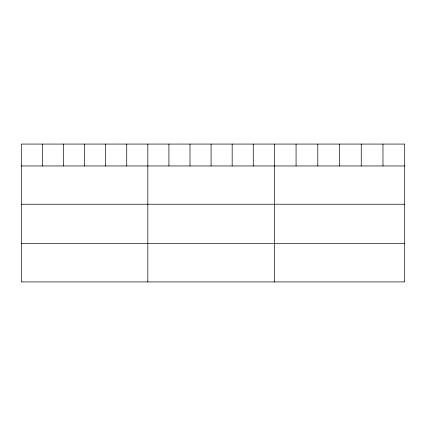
<?xml version="1.0" encoding="UTF-8"?>
<svg xmlns="http://www.w3.org/2000/svg" width="426" height="426" viewBox="0 0 426 426"><rect width="100%" height="100%" fill="white"/><g stroke="black" fill="none" stroke-linecap="round" stroke-linejoin="round"><path stroke-width="0.64" d="M404.7 165.964L404.7 281.927L21.3 281.927L21.3 144.073L404.7 144.073L404.7 165.964L21.3 165.964M21.3 204.23L404.7 204.23M21.3 243.661L404.7 243.661M382.974 144.073L382.974 165.964M361.248 144.073L361.248 165.964M339.522 144.073L339.522 165.964M317.796 144.073L317.796 165.964M296.07 144.073L296.07 165.964M274.344 144.073L274.344 281.927M253.257 144.073L253.257 165.964M232.17 144.073L232.17 165.964M211.083 144.073L211.083 165.964M189.996 144.073L189.996 165.964M168.909 144.073L168.909 165.964M147.822 144.073L147.822 281.927M126.735 144.073L126.735 165.964M105.648 144.073L105.648 165.964M84.561 144.073L84.561 165.964M63.474 144.073L63.474 165.964M42.387 144.073L42.387 165.964"/></g></svg>
